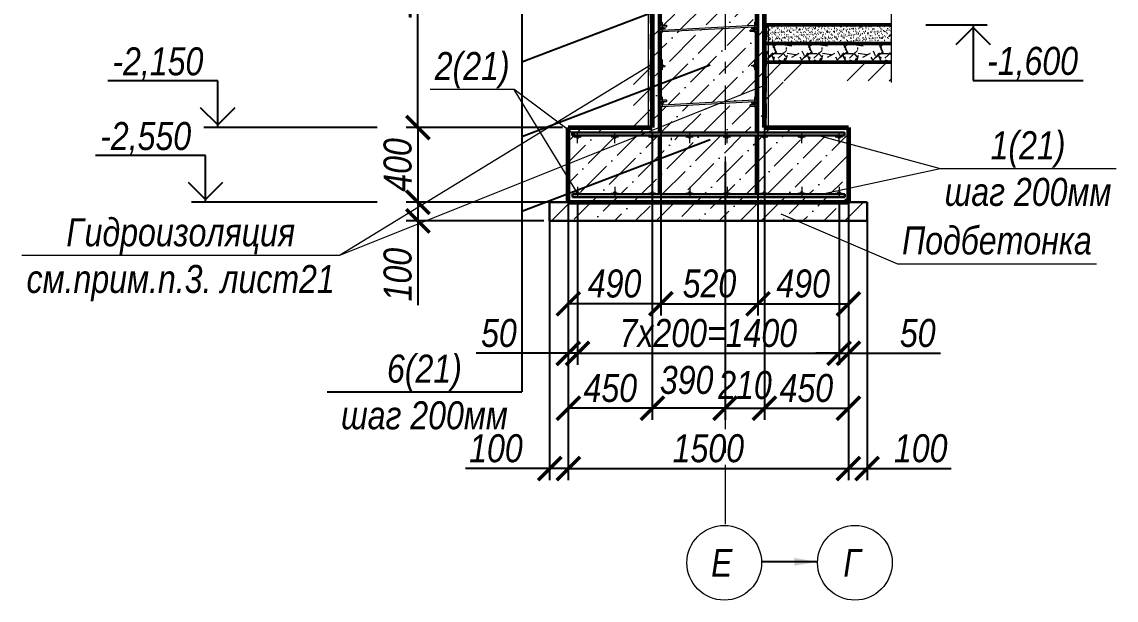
# Model space of a CAD drawing. Header units: millimetres. Extents: x 1582001 to 3303937, y 226471 to 491235.
# Drawn here: x 1849721 to 1861442, y 337008 to 343203 of the extents above; entities that cross this region are included whole.
import ezdxf
from ezdxf.enums import TextEntityAlignment as Align

# ---------------------------------------------------------------- set-up
doc = ezdxf.new("R2010")
doc.units = ezdxf.units.MM
for name, pattern in [('CENTER', [50.8, 31.75, -6.35, 6.35, -6.35]), ('DASHDOT', [25.4, 12.7, -6.35, 0, -6.35]), ('невидимая', [9.525, 6.35, -3.175])]:
    doc.linetypes.add(name, pattern=pattern)
doc.layers.get('Defpoints').update_dxf_attribs({"color": 255, "lineweight": 30})
for name, color, linetype, lineweight in [('A-Wall-G', 22, 'Continuous', 50), ('армирование', 20, 'Continuous', 30), ('Монолит', 234, 'Continuous', 60), ('Осевые', 214, 'DASHDOT', 13), ('Оси', 251, 'CENTER', 9), ('Размеры', 7, 'Continuous', 18), ('Штриховка', 252, 'Continuous', 15)]:
    doc.layers.add(name, color=color, linetype=linetype, lineweight=lineweight)
doc.styles.add('GOST 2.304', font='ARIALNI.TTF', dxfattribs={"width": 0.98, "height": 300})
doc.styles.get("Standard").update_dxf_attribs({"font": 'ARIALNI.TTF', "height": 300})
doc.styles.add('Текст', font='ARIALNI.TTF')
doc.dimstyles.new('х2', dxfattribs={"dimscale": 100, "dimtxt": 2.5, "dimasz": 2.5, "dimexe": 1.25, "dimexo": 0.625, "dimtad": 1, "dimdec": 0, "dimlfac": 0.5, "dimtxsty": 'Standard', "dimblk": 'ARCHTICK', "dimcen": 2.5, "dimadec": 0, "dimazin": 0, "dimtfac": 1, "dimtdec": 0, "dimtmove": 0, "dimatfit": 3, "dimfxl": 0, "dimarcsym": 0})

# ---------------------------------------------------------------- blocks, each defined once
blk = doc.blocks.new('_ArchTick')
at = {"color": 0, "linetype": 'ByBlock', "const_width": 0.15}
blk.add_lwpolyline([(-0.5, -0.5), (0.5, 0.5)], dxfattribs=at)
blk = doc.blocks.new('*D1327')
at = {"layer": 'Defpoints', "color": 0, "lineweight": -3, "ltscale": 100, "transparency": 16777216}
for p in [(1855574, 342070), (1853963, 341270), (1855574, 341270)]:
    blk.add_point(p, dxfattribs=at)
at = {"layer": 'Размеры', "color": 0, "lineweight": -2, "ltscale": 100, "transparency": 16777216}
for p, q in [((1855512, 342070), (1853838, 342070)), ((1853963, 342070), (1853963, 341270)), ((1855512, 341270), (1853838, 341270))]:
    blk.add_line(p, q, dxfattribs=at)
at = {"layer": 'Размеры', "color": 0, "lineweight": -2, "ltscale": 100, "transparency": 16777216, "xscale": 250, "yscale": 250, "zscale": 250}
for p, rotation in [((1853963, 342070), 90), ((1853963, 341270), 270)]:
    blk.add_blockref('_ArchTick', p, dxfattribs=dict(at, rotation=rotation))
at = {"layer": 'Размеры', "color": 0, "ltscale": 100, "transparency": 16777216, "insert": (1853747, 341670), "char_height": 300, "attachment_point": 5, "rotation": 90}
blk.add_mtext('400', dxfattribs=at)
blk = doc.blocks.new('*D1328')
at = {"layer": 'Defpoints', "color": 0, "lineweight": -3, "ltscale": 100, "transparency": 16777216}
for p in [(1855374, 341270), (1853963, 341070), (1855374, 341070)]:
    blk.add_point(p, dxfattribs=at)
at = {"layer": 'Размеры', "color": 0, "lineweight": -2, "ltscale": 100, "transparency": 16777216}
for p, q in [((1855312, 341270), (1853838, 341270)), ((1853963, 341270), (1853963, 341070)), ((1855312, 341070), (1853838, 341070)), ((1853963, 341070), (1853963, 340169))]:
    blk.add_line(p, q, dxfattribs=at)
at = {"layer": 'Размеры', "color": 0, "lineweight": -2, "ltscale": 100, "transparency": 16777216, "xscale": 250, "yscale": 250, "zscale": 250}
for p, rotation in [((1853963, 341270), 90), ((1853963, 341070), 270)]:
    blk.add_blockref('_ArchTick', p, dxfattribs=dict(at, rotation=rotation))
at = {"layer": 'Размеры', "color": 0, "ltscale": 100, "transparency": 16777216, "insert": (1853747, 340495), "char_height": 300, "attachment_point": 5, "rotation": 90}
blk.add_mtext('100', dxfattribs=at)
blk = doc.blocks.new('*D1329')
at = {"layer": 'Defpoints', "color": 0, "lineweight": -3, "ltscale": 100, "transparency": 16777216}
for p in [(1853963, 345170), (1856529, 345170), (1855574, 342070)]:
    blk.add_point(p, dxfattribs=at)
at = {"layer": 'Размеры', "color": 0, "lineweight": -2, "ltscale": 100, "transparency": 16777216}
for p, q in [((1856467, 345170), (1853838, 345170)), ((1853963, 342070), (1853963, 345170)), ((1855512, 342070), (1853838, 342070))]:
    blk.add_line(p, q, dxfattribs=at)
at = {"layer": 'Размеры', "color": 0, "lineweight": -2, "ltscale": 100, "transparency": 16777216, "xscale": 250, "yscale": 250, "zscale": 250}
for p, rotation in [((1853963, 345170), 90), ((1853963, 342070), 270)]:
    blk.add_blockref('_ArchTick', p, dxfattribs=dict(at, rotation=rotation))
at = {"layer": 'Размеры', "color": 0, "ltscale": 100, "transparency": 16777216, "insert": (1853747, 343620), "char_height": 300, "attachment_point": 5, "rotation": 90}
blk.add_mtext('1550', dxfattribs=at)
blk = doc.blocks.new('*D1330')
at = {"layer": 'Defpoints', "color": 0, "lineweight": -3, "ltscale": 100, "transparency": 16777216}
for p in [(1857674, 342401), (1857254, 341237), (1857674, 339063)]:
    blk.add_point(p, dxfattribs=at)
at = {"layer": 'Размеры', "color": 0, "lineweight": -2, "ltscale": 100, "transparency": 16777216}
for p, q in [((1857674, 342339), (1857674, 338938)), ((1857254, 341175), (1857254, 338938)), ((1857254, 339063), (1857674, 339063))]:
    blk.add_line(p, q, dxfattribs=at)
at = {"layer": 'Размеры', "color": 0, "lineweight": -2, "ltscale": 100, "transparency": 16777216, "xscale": 250, "yscale": 250, "zscale": 250, "rotation": 180}
blk.add_blockref('_ArchTick', (1857254, 339063), dxfattribs=at)
at = {"layer": 'Размеры', "color": 0, "lineweight": -2, "ltscale": 100, "transparency": 16777216, "xscale": 250, "yscale": 250, "zscale": 250}
blk.add_blockref('_ArchTick', (1857674, 339063), dxfattribs=at)
at = {"layer": 'Размеры', "color": 0, "ltscale": 100, "transparency": 16777216, "insert": (1857467, 339311), "char_height": 300, "attachment_point": 5}
blk.add_mtext('210', dxfattribs=at)
blk = doc.blocks.new('*D1331')
at = {"layer": 'Defpoints', "color": 0, "lineweight": -3, "ltscale": 100, "transparency": 16777216}
for p in [(1856474, 341767), (1857254, 341767), (1856474, 339063)]:
    blk.add_point(p, dxfattribs=at)
at = {"layer": 'Размеры', "color": 0, "lineweight": -2, "ltscale": 100, "transparency": 16777216}
for p, q in [((1856474, 341704), (1856474, 338938)), ((1857254, 341704), (1857254, 338938)), ((1857254, 339063), (1856474, 339063))]:
    blk.add_line(p, q, dxfattribs=at)
at = {"layer": 'Размеры', "color": 0, "lineweight": -2, "ltscale": 100, "transparency": 16777216, "xscale": 250, "yscale": 250, "zscale": 250, "rotation": 180}
blk.add_blockref('_ArchTick', (1856474, 339063), dxfattribs=at)
at = {"layer": 'Размеры', "color": 0, "lineweight": -2, "ltscale": 100, "transparency": 16777216, "xscale": 250, "yscale": 250, "zscale": 250}
blk.add_blockref('_ArchTick', (1857254, 339063), dxfattribs=at)
at = {"layer": 'Размеры', "color": 0, "ltscale": 100, "transparency": 16777216, "insert": (1856842, 339365), "char_height": 300, "attachment_point": 5}
blk.add_mtext('390', dxfattribs=at)
blk = doc.blocks.new('*D1332')
at = {"layer": 'Defpoints', "color": 0, "lineweight": -3, "ltscale": 100, "transparency": 16777216}
for p in [(1856566, 342088), (1857606, 342088), (1857606, 340182)]:
    blk.add_point(p, dxfattribs=at)
at = {"layer": 'Размеры', "color": 0, "lineweight": -2, "ltscale": 100, "transparency": 16777216}
for p, q in [((1856566, 342025), (1856566, 340057)), ((1857606, 342025), (1857606, 340057)), ((1856566, 340182), (1857606, 340182))]:
    blk.add_line(p, q, dxfattribs=at)
at = {"layer": 'Размеры', "color": 0, "lineweight": -2, "ltscale": 100, "transparency": 16777216, "xscale": 250, "yscale": 250, "zscale": 250, "rotation": 180}
blk.add_blockref('_ArchTick', (1856566, 340182), dxfattribs=at)
at = {"layer": 'Размеры', "color": 0, "lineweight": -2, "ltscale": 100, "transparency": 16777216, "xscale": 250, "yscale": 250, "zscale": 250}
blk.add_blockref('_ArchTick', (1857606, 340182), dxfattribs=at)
at = {"layer": 'Размеры', "color": 0, "ltscale": 100, "transparency": 16777216, "insert": (1857086, 340398), "char_height": 300, "attachment_point": 5}
blk.add_mtext('520', dxfattribs=at)
blk = doc.blocks.new('*D1333')
at = {"layer": 'Defpoints', "color": 0, "lineweight": -3, "ltscale": 100, "transparency": 16777216}
for p in [(1855574, 342070), (1856474, 342070), (1855574, 339063)]:
    blk.add_point(p, dxfattribs=at)
at = {"layer": 'Размеры', "color": 0, "lineweight": -2, "ltscale": 100, "transparency": 16777216}
for p, q in [((1855574, 342008), (1855574, 338938)), ((1856474, 342008), (1856474, 338938)), ((1856474, 339063), (1855574, 339063))]:
    blk.add_line(p, q, dxfattribs=at)
at = {"layer": 'Размеры', "color": 0, "lineweight": -2, "ltscale": 100, "transparency": 16777216, "xscale": 250, "yscale": 250, "zscale": 250, "rotation": 180}
blk.add_blockref('_ArchTick', (1855574, 339063), dxfattribs=at)
at = {"layer": 'Размеры', "color": 0, "lineweight": -2, "ltscale": 100, "transparency": 16777216, "xscale": 250, "yscale": 250, "zscale": 250}
blk.add_blockref('_ArchTick', (1856474, 339063), dxfattribs=at)
at = {"layer": 'Размеры', "color": 0, "ltscale": 100, "transparency": 16777216, "insert": (1856024, 339279), "char_height": 300, "attachment_point": 5}
blk.add_mtext('450', dxfattribs=at)
blk = doc.blocks.new('*D1334')
at = {"layer": 'Defpoints', "color": 0, "lineweight": -3, "ltscale": 100, "transparency": 16777216}
for p in [(1857674, 342070), (1858574, 342070), (1858574, 339063)]:
    blk.add_point(p, dxfattribs=at)
at = {"layer": 'Размеры', "color": 0, "lineweight": -2, "ltscale": 100, "transparency": 16777216}
for p, q in [((1857674, 342008), (1857674, 338938)), ((1858574, 342008), (1858574, 338938)), ((1857674, 339063), (1858574, 339063))]:
    blk.add_line(p, q, dxfattribs=at)
at = {"layer": 'Размеры', "color": 0, "lineweight": -2, "ltscale": 100, "transparency": 16777216, "xscale": 250, "yscale": 250, "zscale": 250, "rotation": 180}
blk.add_blockref('_ArchTick', (1857674, 339063), dxfattribs=at)
at = {"layer": 'Размеры', "color": 0, "lineweight": -2, "ltscale": 100, "transparency": 16777216, "xscale": 250, "yscale": 250, "zscale": 250}
blk.add_blockref('_ArchTick', (1858574, 339063), dxfattribs=at)
at = {"layer": 'Размеры', "color": 0, "ltscale": 100, "transparency": 16777216, "insert": (1858124, 339279), "char_height": 300, "attachment_point": 5}
blk.add_mtext('450', dxfattribs=at)
blk = doc.blocks.new('*D1576')
at = {"layer": 'Defpoints', "color": 0, "lineweight": -3, "ltscale": 100, "transparency": 16777216}
for p in [(1855574, 341270), (1858574, 341270), (1858574, 338417)]:
    blk.add_point(p, dxfattribs=at)
at = {"layer": 'Размеры', "color": 0, "lineweight": -2, "ltscale": 100, "transparency": 16777216}
for p, q in [((1855574, 341208), (1855574, 338292)), ((1858574, 341208), (1858574, 338292)), ((1855574, 338417), (1858574, 338417))]:
    blk.add_line(p, q, dxfattribs=at)
at = {"layer": 'Размеры', "color": 0, "lineweight": -2, "ltscale": 100, "transparency": 16777216, "xscale": 250, "yscale": 250, "zscale": 250, "rotation": 180}
blk.add_blockref('_ArchTick', (1855574, 338417), dxfattribs=at)
at = {"layer": 'Размеры', "color": 0, "lineweight": -2, "ltscale": 100, "transparency": 16777216, "xscale": 250, "yscale": 250, "zscale": 250}
blk.add_blockref('_ArchTick', (1858574, 338417), dxfattribs=at)
at = {"layer": 'Размеры', "color": 0, "ltscale": 100, "transparency": 16777216, "insert": (1857074, 338633), "char_height": 300, "attachment_point": 5}
blk.add_mtext('1500', dxfattribs=at)
blk = doc.blocks.new('*D1577')
at = {"layer": 'Defpoints', "color": 0, "lineweight": -3, "ltscale": 100, "transparency": 16777216}
for p in [(1855374, 341270), (1855574, 341270), (1855374, 338417)]:
    blk.add_point(p, dxfattribs=at)
at = {"layer": 'Размеры', "color": 0, "lineweight": -2, "ltscale": 100, "transparency": 16777216}
for p, q in [((1855374, 341208), (1855374, 338292)), ((1855574, 341208), (1855574, 338292)), ((1855374, 338417), (1854473, 338417)), ((1855574, 338417), (1855374, 338417))]:
    blk.add_line(p, q, dxfattribs=at)
at = {"layer": 'Размеры', "color": 0, "lineweight": -2, "ltscale": 100, "transparency": 16777216, "xscale": 250, "yscale": 250, "zscale": 250, "rotation": 180}
blk.add_blockref('_ArchTick', (1855374, 338417), dxfattribs=at)
at = {"layer": 'Размеры', "color": 0, "lineweight": -2, "ltscale": 100, "transparency": 16777216, "xscale": 250, "yscale": 250, "zscale": 250}
blk.add_blockref('_ArchTick', (1855574, 338417), dxfattribs=at)
at = {"layer": 'Размеры', "color": 0, "ltscale": 100, "transparency": 16777216, "insert": (1854799, 338633), "char_height": 300, "attachment_point": 5}
blk.add_mtext('100', dxfattribs=at)
blk = doc.blocks.new('*D1578')
at = {"layer": 'Defpoints', "color": 0, "lineweight": -3, "ltscale": 100, "transparency": 16777216}
for p in [(1858574, 341270), (1858774, 341270), (1858774, 338417)]:
    blk.add_point(p, dxfattribs=at)
at = {"layer": 'Размеры', "color": 0, "lineweight": -2, "ltscale": 100, "transparency": 16777216}
for p, q in [((1858574, 341208), (1858574, 338292)), ((1858774, 341208), (1858774, 338292)), ((1858574, 338417), (1858774, 338417)), ((1858774, 338417), (1859675, 338417))]:
    blk.add_line(p, q, dxfattribs=at)
at = {"layer": 'Размеры', "color": 0, "lineweight": -2, "ltscale": 100, "transparency": 16777216, "xscale": 250, "yscale": 250, "zscale": 250, "rotation": 180}
blk.add_blockref('_ArchTick', (1858574, 338417), dxfattribs=at)
at = {"layer": 'Размеры', "color": 0, "lineweight": -2, "ltscale": 100, "transparency": 16777216, "xscale": 250, "yscale": 250, "zscale": 250}
blk.add_blockref('_ArchTick', (1858774, 338417), dxfattribs=at)
at = {"layer": 'Размеры', "color": 0, "ltscale": 100, "transparency": 16777216, "insert": (1859349, 338633), "char_height": 300, "attachment_point": 5}
blk.add_mtext('100', dxfattribs=at)
blk = doc.blocks.new('*D1607')
at = {"layer": 'Defpoints', "color": 0, "lineweight": -3, "ltscale": 100, "transparency": 16777216}
for p in [(1855574, 341410), (1856566, 340975), (1855574, 340182)]:
    blk.add_point(p, dxfattribs=at)
at = {"layer": 'Размеры', "color": 0, "lineweight": -2, "ltscale": 100, "transparency": 16777216}
for p, q in [((1855574, 341348), (1855574, 340057)), ((1856566, 340912), (1856566, 340057)), ((1856566, 340182), (1855574, 340182))]:
    blk.add_line(p, q, dxfattribs=at)
at = {"layer": 'Размеры', "color": 0, "lineweight": -2, "ltscale": 100, "transparency": 16777216, "xscale": 250, "yscale": 250, "zscale": 250, "rotation": 180}
blk.add_blockref('_ArchTick', (1855574, 340182), dxfattribs=at)
at = {"layer": 'Размеры', "color": 0, "lineweight": -2, "ltscale": 100, "transparency": 16777216, "xscale": 250, "yscale": 250, "zscale": 250}
blk.add_blockref('_ArchTick', (1856566, 340182), dxfattribs=at)
at = {"layer": 'Размеры', "color": 0, "ltscale": 100, "transparency": 16777216, "insert": (1856070, 340398), "char_height": 300, "attachment_point": 5}
blk.add_mtext('490', dxfattribs=at)
blk = doc.blocks.new('*D1608')
at = {"layer": 'Defpoints', "color": 0, "lineweight": -3, "ltscale": 100, "transparency": 16777216}
for p in [(1858574, 341498), (1857606, 341356), (1858574, 340182)]:
    blk.add_point(p, dxfattribs=at)
at = {"layer": 'Размеры', "color": 0, "lineweight": -2, "ltscale": 100, "transparency": 16777216}
for p, q in [((1858574, 341435), (1858574, 340057)), ((1857606, 341294), (1857606, 340057)), ((1857606, 340182), (1858574, 340182))]:
    blk.add_line(p, q, dxfattribs=at)
at = {"layer": 'Размеры', "color": 0, "lineweight": -2, "ltscale": 100, "transparency": 16777216, "xscale": 250, "yscale": 250, "zscale": 250, "rotation": 180}
blk.add_blockref('_ArchTick', (1857606, 340182), dxfattribs=at)
at = {"layer": 'Размеры', "color": 0, "lineweight": -2, "ltscale": 100, "transparency": 16777216, "xscale": 250, "yscale": 250, "zscale": 250}
blk.add_blockref('_ArchTick', (1858574, 340182), dxfattribs=at)
at = {"layer": 'Размеры', "color": 0, "ltscale": 100, "transparency": 16777216, "insert": (1858090, 340398), "char_height": 300, "attachment_point": 5}
blk.add_mtext('490', dxfattribs=at)
blk = doc.blocks.new('*D1611')
at = {"layer": 'Defpoints', "color": 0, "lineweight": -3, "ltscale": 100, "transparency": 16777216}
for p in [(1855674, 341325), (1858474, 341325), (1858474, 339652)]:
    blk.add_point(p, dxfattribs=at)
at = {"layer": 'Размеры', "color": 0, "lineweight": -2, "ltscale": 100, "transparency": 16777216}
for p, q in [((1855674, 341263), (1855674, 339527)), ((1858474, 341263), (1858474, 339527)), ((1855674, 339652), (1858474, 339652))]:
    blk.add_line(p, q, dxfattribs=at)
at = {"layer": 'Размеры', "color": 0, "lineweight": -2, "ltscale": 100, "transparency": 16777216, "xscale": 250, "yscale": 250, "zscale": 250, "rotation": 180}
blk.add_blockref('_ArchTick', (1855674, 339652), dxfattribs=at)
at = {"layer": 'Размеры', "color": 0, "lineweight": -2, "ltscale": 100, "transparency": 16777216, "xscale": 250, "yscale": 250, "zscale": 250}
blk.add_blockref('_ArchTick', (1858474, 339652), dxfattribs=at)
at = {"layer": 'Размеры', "color": 0, "ltscale": 100, "transparency": 16777216, "insert": (1857074, 339868), "char_height": 300, "attachment_point": 5}
blk.add_mtext('7х200=1400', dxfattribs=at)
blk = doc.blocks.new('*D1612')
at = {"layer": 'Defpoints', "color": 0, "lineweight": -3, "ltscale": 100, "transparency": 16777216}
for p in [(1855574, 341303), (1855674, 341263), (1855574, 339652)]:
    blk.add_point(p, dxfattribs=at)
at = {"layer": 'Размеры', "color": 0, "lineweight": -2, "ltscale": 100, "transparency": 16777216}
for p, q in [((1855574, 341240), (1855574, 339527)), ((1855674, 341200), (1855674, 339527)), ((1855574, 339652), (1854588, 339652)), ((1855674, 339652), (1855574, 339652)), ((1855674, 339652), (1855924, 339652))]:
    blk.add_line(p, q, dxfattribs=at)
at = {"layer": 'Размеры', "color": 0, "lineweight": -2, "ltscale": 100, "transparency": 16777216, "xscale": 250, "yscale": 250, "zscale": 250}
blk.add_blockref('_ArchTick', (1855574, 339652), dxfattribs=at)
at = {"layer": 'Размеры', "color": 0, "lineweight": -2, "ltscale": 100, "transparency": 16777216, "xscale": 250, "yscale": 250, "zscale": 250, "rotation": 180}
blk.add_blockref('_ArchTick', (1855674, 339652), dxfattribs=at)
at = {"layer": 'Размеры', "color": 0, "ltscale": 100, "transparency": 16777216, "insert": (1854831, 339868), "char_height": 300, "attachment_point": 5}
blk.add_mtext('50', dxfattribs=at)
blk = doc.blocks.new('*D1613')
at = {"layer": 'Defpoints', "color": 0, "lineweight": -3, "ltscale": 100, "transparency": 16777216}
for p in [(1858474, 341325), (1858574, 341325), (1858574, 339652)]:
    blk.add_point(p, dxfattribs=at)
at = {"layer": 'Размеры', "color": 0, "lineweight": -2, "ltscale": 100, "transparency": 16777216}
for p, q in [((1858474, 341263), (1858474, 339527)), ((1858574, 341263), (1858574, 339527)), ((1858474, 339652), (1858224, 339652)), ((1858474, 339652), (1858574, 339652)), ((1858574, 339652), (1859561, 339652))]:
    blk.add_line(p, q, dxfattribs=at)
at = {"layer": 'Размеры', "color": 0, "lineweight": -2, "ltscale": 100, "transparency": 16777216, "xscale": 250, "yscale": 250, "zscale": 250}
blk.add_blockref('_ArchTick', (1858474, 339652), dxfattribs=at)
at = {"layer": 'Размеры', "color": 0, "lineweight": -2, "ltscale": 100, "transparency": 16777216, "xscale": 250, "yscale": 250, "zscale": 250, "rotation": 180}
blk.add_blockref('_ArchTick', (1858574, 339652), dxfattribs=at)
at = {"layer": 'Размеры', "color": 0, "ltscale": 100, "transparency": 16777216, "insert": (1859317, 339868), "char_height": 300, "attachment_point": 5}
blk.add_mtext('50', dxfattribs=at)

msp = doc.modelspace()

# ---------------------------------------------------------------- hatches: boundary and pattern name
at = {"layer": 'Размеры', "ltscale": 100}
h = msp.add_hatch(dxfattribs=at)
h.set_pattern_fill('AR-SAND', color=256, style=0)
h.set_pattern_definition([(37.5, (324385.33, 67226.4), (-1.6000313, 48.9413237), [0, -38.608, 0, -43.18, 0, -41.275]), (7.5, (324385.33, 67226.4), (44.9523283, 71.68251), [0, -20.828, 0, -34.798, 0, -13.335]), (327.5, (324354.09, 67226.4), (79.099237, 0.1437185), [0, -12.7, 0, -45.72, 0, -59.69]), (317.5, (324354.09, 67226.4), (76.3556452, 22.2929323), [0, -6.35, 0, -29.972, 0, -34.29])])
h.paths.add_polyline_path([(1857674.1, 343170.1), (1857674.1, 342970.1), (1859031.8, 342970.1), (1859031.8, 343170.1)])
h = msp.add_hatch(dxfattribs=at)
h.set_pattern_fill('GRAVEL', color=256, scale=15, style=0)
h.set_pattern_definition([(228.0128, (324659.65, 67607.4), (-3048.0025899, -3429.00421343), [51.25815, -5074.575]), (184.9697, (324625.36, 67569.301), (4572.00739593, 380.9973113), [87.96075, -8708.1]), (132.5104, (324537.73, 67561.681), (3809.99722775, -4191.00409387), [62.0223, -6140.205]), (267.2737, (324389.14, 67466.431), (380.99834562, 7619.997548), [80.10075, -7929.96]), (292.8337, (324385.33, 67386.421), (-1905.00540833, 4572.0025995), [78.5451, -7775.97]), (357.2737, (324415.81, 67314.031), (-7619.997548, 380.99834562), [80.10075, -7929.96]), (37.6942, (324495.82, 67310.221), (-4953.00312919, -3809.99660355), [105.9291, -10486.965]), (72.2553, (324579.64, 67374.991), (2667.00533482, 8382.0024309), [100.008, -9900.795]), (121.4296, (324610.12, 67470.241), (-3048.0007853, 4952.994174), [80.37195, -7956.825]), (175.2364, (324568.21, 67538.82), (4190.99670796, -380.9964244), [91.75695, -4496.085]), (222.3974, (324476.77, 67546.441), (-4572.00013759, -4190.9945476), [118.6617, -11747.52]), (138.8141, (324766.33, 67462.62), (-2666.9983011, 2285.9964836), [40.50075, -4009.59]), (171.4692, (324735.85, 67489.291), (4952.99243934, -762.00192), [77.0523, -7628.19]), (225, (324659.65, 67500.72), (-8e-14, -380.99974), [53.88135, -484.9335]), (203.1986, (324632.98, 67546.44), (1905.0064238, 762.0033411), [29.01615, -2872.59]), (291.8014, (324606.31, 67535.01), (-381.0002673, 1143.0007363), [41.0349, -2010.72]), (30.9638, (324621.55, 67496.91), (1142.9987932, 762.0005938), [66.648, -2154.945]), (161.5651, (324678.7, 67531.2), (762.000348, -380.999433), [48.19305, -1156.635]), (16.3895, (324385.33, 67535.011), (3810.0021021, 1142.9976225), [67.5132, -6683.82]), (70.3462, (324450.1, 67554.061), (-1523.9957533, -4190.9940733), [56.63985, -5607.33]), (293.1986, (324678.7, 67607.4), (-762.0033411, 1905.0064238), [58.032, -2843.58]), (343.6105, (324701.56, 67554.061), (-3810.0021021, 1142.9976225), [67.5132, -6683.82]), (339.444, (324385.33, 67298.79), (-1905.0023646, 761.9990754), [65.10525, -3190.155]), (294.7751, (324446.29, 67275.93), (-1904.99556054, 4190.99805392), [54.5508, -5400.54]), (66.8014, (324682.51, 67226.4), (762.0033411, 1905.0064238), [58.032, -2843.58]), (17.354, (324705.37, 67279.741), (-4953.00026728, -1523.99770134), [63.86745, -6322.86]), (69.444, (324495.82, 67226.4), (-761.9990754, -1905.0023646), [32.5527, -3222.72]), (101.3099, (324659.65, 67226.4), (-380.9981194, 1523.995119), [19.42725, -1923.3]), (165.9638, (324655.84, 67245.45), (1143.000803, -380.9993406), [78.5451, -1492.3575]), (186.009, (324579.64, 67264.501), (3809.99438166, 380.99911028), [72.79005, -7206.21]), (303.6901, (324621.55, 67462.62), (-381.000131, 761.999265), [54.9486, -1318.767]), (353.1572, (324652.03, 67416.901), (6477.0026785, -762.00341275), [95.93355, -9497.4]), (60.9454, (324747.28, 67405.47), (-1523.9964549, -2666.9936416), [39.2262, -3883.41]), (90, (324766.33, 67439.76), (-381, 381), [22.86, -358.14]), (120.2564, (324572.02, 67275.93), (1523.99677003, -2666.99865487), [52.93005, -5240.085]), (48.0128, (324545.35, 67321.65), (3048.0025899, 3429.00421343), [102.51645, -5023.32]), (0, (324613.93, 67397.85), (381, 381), [99.06, -281.94]), (325.3048, (324712.99, 67397.851), (-3809.99339864, 2667.00025357), [60.2415, -5963.895]), (254.0546, (324762.52, 67363.56), (-381.000972, -1524.0036305), [55.47435, -2718.255]), (207.646, (324747.28, 67310.221), (-7238.99745735, -3810.00239621), [90.32175, -8941.875]), (175.4261, (324667.27, 67268.311), (-4953.00114071, 380.99815668), [95.55435, -9459.87]), (175.4261, (324667.27, 67268.311), (-4953.00114071, 380.99815668), [95.55435, -9459.87])])
h.paths.add_polyline_path([(1859031.8, 342770.1), (1859031.8, 342970.1), (1857674.1, 342970.1), (1857674.1, 342770.1)])
at = {"layer": 'Штриховка'}
h = msp.add_hatch(dxfattribs=at)
h.set_pattern_fill('ANSI36', color=256, scale=50, style=0)
h.set_pattern_definition([(45, (311969.05, 67226.4), (84.189901, 308.696304), [396.875, -79.375, 0, -79.375])])
h.paths.add_polyline_path([(1857254.1, 344749.5), (1857566.6, 344765.9, -0.116892), (1857582.1, 344763.9), (1857582.1, 345143.3), (1857606.1, 345143.3), (1857606.1, 342016.1), (1858534.1, 342016.1), (1858534.1, 341984.1), (1858474.1, 341984.1, -0.4142136), (1858486.1, 341972.1, -1), (1858462.1, 341972.1, -0.4142136), (1858474.1, 341984.1), (1858074.1, 341984.1, -0.4142136), (1858086.1, 341972.1, -1), (1858062.1, 341972.1, -0.4142136), (1858074.1, 341984.1), (1857674.1, 341984.1, -0.4142136), (1857686.1, 341972.1, -1), (1857662.1, 341972.1, -0.4142136), (1857674.1, 341984.1), (1857606.1, 341984.1), (1857606.1, 341370.1), (1857582.1, 341370.1), (1857582.1, 341984.1), (1857274.1, 341984.1, -0.4142136), (1857286.1, 341972.1, -1), (1857262.1, 341972.1, -0.4142136), (1857274.1, 341984.1), (1857254.1, 341984.1), (1857254.1, 341356.1), (1857274.1, 341356.1, -0.4142136), (1857262.1, 341368.1, -1), (1857286.1, 341368.1, -0.4142136), (1857274.1, 341356.1), (1857674.1, 341356.1, -0.4142136), (1857662.1, 341368.1, -1), (1857686.1, 341368.1, -0.4142136), (1857674.1, 341356.1), (1858074.1, 341356.1, -0.4142136), (1858062.1, 341368.1, -1), (1858086.1, 341368.1, -0.4142136), (1858074.1, 341356.1), (1858474.1, 341356.1, -0.4142136), (1858462.1, 341368.1, -1), (1858486.1, 341368.1, -0.4142136), (1858474.1, 341356.1), (1858537.9, 341356.1), (1858537.9, 341324.1), (1857254.1, 341324.1), (1857254.1, 341270.1), (1858574.1, 341270.1), (1858574.1, 342070.1), (1857674.1, 342070.1), (1857674.1, 345170.1), (1857673.8, 345170.1), (1857254.1, 345170.1)])
h.paths.add_polyline_path([(1857254.1, 344749.5), (1857254.1, 345170.1), (1856474.1, 345170.1), (1856474.1, 342070.1), (1855574.1, 342070.1), (1855574.1, 341270.1), (1857254.1, 341270.1), (1857254.1, 341324.1), (1855617.9, 341324.1), (1855617.9, 341356.1), (1855674.1, 341356.1, -0.4142136), (1855662.1, 341368.1, -1), (1855686.1, 341368.1, -0.4142136), (1855674.1, 341356.1), (1856074.1, 341356.1, -0.4142136), (1856062.1, 341368.1, -1), (1856086.1, 341368.1, -0.4142136), (1856074.1, 341356.1), (1856474.1, 341356.1, -0.4142136), (1856462.1, 341368.1, -1), (1856486.1, 341368.1, -0.4142136), (1856474.1, 341356.1), (1856874.1, 341356.1, -0.4142136), (1856862.1, 341368.1, -1), (1856886.1, 341368.1, -0.4142136), (1856874.1, 341356.1), (1857254.1, 341356.1), (1857254.1, 341984.1), (1856874.1, 341984.1, -0.4142136), (1856886.1, 341972.1, -1), (1856862.1, 341972.1, -0.4142136), (1856874.1, 341984.1), (1856566.1, 341984.1), (1856566.1, 341370.1), (1856542.1, 341370.1), (1856542.1, 341984.1), (1856474.1, 341984.1, -0.4142136), (1856486.1, 341972.1, -1), (1856462.1, 341972.1, -0.4142136), (1856474.1, 341984.1), (1856074.1, 341984.1, -0.4142136), (1856086.1, 341972.1, -1), (1856062.1, 341972.1, -0.4142136), (1856074.1, 341984.1), (1855674.1, 341984.1, -0.4142136), (1855686.1, 341972.1, -1), (1855662.1, 341972.1, -0.4142136), (1855674.1, 341984.1), (1855614.1, 341984.1), (1855614.1, 342016.1), (1856542.1, 342016.1), (1856542.1, 345143.3), (1856566.1, 345143.3), (1856566.1, 344763.9, -0.0904234), (1856578.1, 344766.1), (1856626.1, 344766.1), (1856626.1, 344750.1), (1856578.1, 344750.1), (1856578.1, 344744.1, -0.4142136), (1856590.1, 344732.1, -0.4142136), (1856578.1, 344720.1), (1856578.1, 344714.1)])
h.paths.add_polyline_path([(1856581.7, 344698.3, -0.116892), (1856566.1, 344700.3), (1856566.1, 344332.1, -1), (1856590.1, 344332.1, -1), (1856566.1, 344332.1), (1856566.1, 343963.9, -0.0904234), (1856578.1, 343966.1), (1856626.1, 343966.1), (1856626.1, 343950.1), (1856578.1, 343950.1), (1856578.1, 343944.1, -0.4142136), (1856590.1, 343932.1, -0.4142136), (1856578.1, 343920.1), (1856578.1, 343914.1), (1857254.1, 343949.5), (1857254.1, 344733.5)])
h.paths.add_polyline_path([(1857254.1, 343949.5), (1857566.6, 343965.9, -0.116892), (1857582.1, 343963.9), (1857582.1, 344332.1, -1), (1857558.1, 344332.1, -1), (1857582.1, 344332.1), (1857582.1, 344700.3, -0.0904234), (1857570.1, 344698.1), (1857522.1, 344698.1), (1857522.1, 344714.1), (1857570.1, 344714.1), (1857570.1, 344720.1, -0.4142136), (1857558.1, 344732.1, -0.4142136), (1857570.1, 344744.1), (1857570.1, 344750.1), (1857254.1, 344733.5)], flags=17)
h.paths.add_polyline_path([(1857582.1, 343900.3, -0.0904234), (1857570.1, 343898.1), (1857522.1, 343898.1), (1857522.1, 343914.1), (1857570.1, 343914.1), (1857570.1, 343920.1, -0.4142136), (1857558.1, 343932.1, -0.4142136), (1857570.1, 343944.1), (1857570.1, 343950.1), (1857254.1, 343933.5), (1857254.1, 343149.5), (1857566.6, 343165.9, -0.116892), (1857582.1, 343163.9), (1857582.1, 343532.1, -1), (1857558.1, 343532.1, -1), (1857582.1, 343532.1)], flags=17)
h.paths.add_polyline_path([(1857254.1, 343149.5), (1857254.1, 343933.5), (1856581.7, 343898.3, -0.116892), (1856566.1, 343900.3), (1856566.1, 343532.1, -1), (1856590.1, 343532.1, -1), (1856566.1, 343532.1), (1856566.1, 343163.9, -0.0904234), (1856578.1, 343166.1), (1856626.1, 343166.1), (1856626.1, 343150.1), (1856578.1, 343150.1), (1856578.1, 343144.1, -0.4142136), (1856590.1, 343132.1, -0.4142136), (1856578.1, 343120.1), (1856578.1, 343114.1)], flags=17)
h.paths.add_polyline_path([(1856581.7, 343098.3, -0.116892), (1856566.1, 343100.3), (1856566.1, 342732.1, -1), (1856590.1, 342732.1, -1), (1856566.1, 342732.1), (1856566.1, 342363.9, -0.0904234), (1856578.1, 342366.1), (1856626.1, 342366.1), (1856626.1, 342350.1), (1856578.1, 342350.1), (1856578.1, 342344.1, -0.4142136), (1856590.1, 342332.1, -0.4142136), (1856578.1, 342320.1), (1856578.1, 342314.1), (1857254.1, 342349.5), (1857254.1, 343133.5)])
h.paths.add_polyline_path([(1857254.1, 342349.5), (1857566.6, 342365.9, -0.116892), (1857582.1, 342363.9), (1857582.1, 342732.1, -1), (1857558.1, 342732.1, -1), (1857582.1, 342732.1), (1857582.1, 343100.3, -0.0904234), (1857570.1, 343098.1), (1857522.1, 343098.1), (1857522.1, 343114.1), (1857570.1, 343114.1), (1857570.1, 343120.1, -0.4142136), (1857558.1, 343132.1, -0.4142136), (1857570.1, 343144.1), (1857570.1, 343150.1), (1857254.1, 343133.5)], flags=17)
h.paths.add_polyline_path([(1857254.1, 342016.1), (1857582.1, 342016.1), (1857582.1, 342300.3, -0.0904234), (1857570.1, 342298.1), (1857522.1, 342298.1), (1857522.1, 342314.1), (1857570.1, 342314.1), (1857570.1, 342320.1, -0.4142136), (1857558.1, 342332.1, -0.4142136), (1857570.1, 342344.1), (1857570.1, 342350.1), (1857254.1, 342333.5)])
h.paths.add_polyline_path([(1857254.1, 342016.1), (1857254.1, 342333.5), (1856581.7, 342298.3, -0.116892), (1856566.1, 342300.3), (1856566.1, 342016.1)], flags=16)
h.paths.add_polyline_path([(1856734.8, 343884.1), (1857437.5, 343884.1), (1857437.5, 343427.7), (1856734.8, 343427.7)], flags=9)
h = msp.add_hatch(dxfattribs=at)
h.set_pattern_fill('ANSI36', color=256, scale=50, style=0)
h.set_pattern_definition([(45, (325795, 48726.22), (84.189901, 308.696304), [396.875, -79.375, 0, -79.375])])
h.paths.add_polyline_path([(1855374.1, 341270.1), (1855374.1, 341070.1), (1857374.1, 341070.1), (1857374.1, 341270.1)])
h.paths.add_polyline_path([(1858774.1, 341070.1), (1858774.1, 341270.1), (1857374.1, 341270.1), (1857374.1, 341070.1)])

# ---------------------------------------------------------------- linework, layer by layer
at = {"layer": 'A-Wall-G', "color": 0, "ltscale": 100}
for p, q in [((1857674.1, 343170.1), (1859031.8, 343170.1)), ((1857674.1, 342970.1), (1859031.8, 342970.1)), ((1857674.1, 342770.1), (1859031.8, 342770.1))]:
    msp.add_line(p, q, dxfattribs=at)
at = {"layer": 'армирование'}
for p, q in [((1856542.1, 342016.1), (1856542.1, 345143.3)), ((1857606.1, 342016.1), (1857606.1, 345143.3)), ((1856566.1, 343163.9), (1856566.1, 344700.3)), ((1857582.1, 343163.9), (1857582.1, 344700.3)), ((1856566.1, 343118.7), (1856566.1, 343145.5)), ((1856566.1, 342363.9), (1856566.1, 343100.3)), ((1857582.1, 343118.7), (1857582.1, 343145.5)), ((1857582.1, 342363.9), (1857582.1, 343100.3)), ((1856566.1, 342318.7), (1856566.1, 342345.5)), ((1856566.1, 342016.1), (1856566.1, 342300.3)), ((1857582.1, 342318.7), (1857582.1, 342345.5)), ((1857582.1, 342016.1), (1857582.1, 342300.3)), ((1855614.1, 341984.1), (1855614.1, 342016.1)), ((1855614.1, 342016.1), (1858534.1, 342016.1)), ((1855614.1, 341984.1), (1858534.1, 341984.1)), ((1856542.1, 341370.1), (1856542.1, 341984.1)), ((1856566.1, 341370.1), (1856566.1, 341984.1)), ((1857582.1, 341370.1), (1857582.1, 341984.1)), ((1857606.1, 341370.1), (1857606.1, 341984.1)), ((1858534.1, 342016.1), (1858534.1, 341984.1)), ((1855617.9, 341356.1), (1855617.9, 341324.1)), ((1855617.9, 341356.1), (1858537.9, 341356.1)), ((1855617.9, 341324.1), (1858537.9, 341324.1)), ((1856542.1, 341370.1), (1856566.1, 341370.1)), ((1857582.1, 341370.1), (1857606.1, 341370.1)), ((1858537.9, 341324.1), (1858537.9, 341356.1))]:
    msp.add_line(p, q, dxfattribs=at)
at = {"layer": 'армирование', "lineweight": 20}
for p, q in [((1856578.1, 343166.1), (1856626.1, 343166.1)), ((1856578.1, 343114.1), (1857570.1, 343166.1)), ((1856578.1, 343150.1), (1856626.1, 343150.1)), ((1856578.1, 343098.1), (1857570.1, 343150.1)), ((1856626.1, 343166.1), (1856626.1, 343150.1)), ((1857570.1, 343114.1), (1857522.1, 343114.1)), ((1857522.1, 343098.1), (1857522.1, 343114.1)), ((1857570.1, 343098.1), (1857522.1, 343098.1)), ((1856578.1, 342366.1), (1856626.1, 342366.1)), ((1856578.1, 342314.1), (1857570.1, 342366.1)), ((1856578.1, 342350.1), (1856626.1, 342350.1)), ((1856578.1, 342298.1), (1857570.1, 342350.1)), ((1856626.1, 342366.1), (1856626.1, 342350.1)), ((1857570.1, 342314.1), (1857522.1, 342314.1)), ((1857522.1, 342298.1), (1857522.1, 342314.1)), ((1857570.1, 342298.1), (1857522.1, 342298.1))]:
    msp.add_line(p, q, dxfattribs=at)
at = {"layer": 'армирование', "linetype": 'невидимая', "lineweight": 20, "ltscale": 50}
msp.add_line((1856674.1, 341960), (1856674.1, 341936), dxfattribs=at)
at = {"layer": 'армирование'}
for centre in [(1856578.1, 343132.1), (1857570.1, 343132.1), (1856578.1, 342732.1), (1857570.1, 342732.1), (1856578.1, 342332.1), (1857570.1, 342332.1), (1855674.1, 341972.1), (1856074.1, 341972.1), (1856474.1, 341972.1), (1856874.1, 341972.1), (1857274.1, 341972.1), (1857674.1, 341972.1), (1858074.1, 341972.1), (1858474.1, 341972.1), (1855674.1, 341368.1), (1856074.1, 341368.1), (1856474.1, 341368.1), (1856874.1, 341368.1), (1857274.1, 341368.1), (1857674.1, 341368.1), (1858074.1, 341368.1), (1858474.1, 341368.1)]:
    msp.add_circle(centre, 12, dxfattribs=at)
at = {"layer": 'армирование', "lineweight": 20}
for centre, radius, start, end in [((1856578.1, 343132.1), 34, 90, 270), ((1856578.1, 343132.1), 18, 90, 270), ((1857570.1, 343132.1), 34, 270, 90), ((1857570.1, 343132.1), 18, 270, 90), ((1856578.1, 342332.1), 34, 90, 270), ((1856578.1, 342332.1), 18, 90, 270), ((1857570.1, 342332.1), 34, 270, 90), ((1857570.1, 342332.1), 18, 270, 90)]:
    msp.add_arc(centre, radius, start, end, dxfattribs=at)
at = {"layer": 'Монолит'}
for p, q in [((1856474.1, 345170.1), (1856474.1, 342070.1)), ((1857674.1, 342070.1), (1857674.1, 345170.1)), ((1855574.1, 341270.1), (1855574.1, 342070.1)), ((1855574.1, 342070.1), (1856474.1, 342070.1)), ((1857674.1, 342070.1), (1858574.1, 342070.1)), ((1858574.1, 342070.1), (1858574.1, 341270.1)), ((1855574.1, 341270.1), (1858574.1, 341270.1))]:
    msp.add_line(p, q, dxfattribs=at)
at = {"layer": 'Монолит', "lineweight": 30}
for p, q in [((1855374.1, 341270.1), (1855574.1, 341270.1)), ((1855374.1, 341070.1), (1855374.1, 341270.1)), ((1858574.1, 341270.1), (1858774.1, 341270.1)), ((1858774.1, 341270.1), (1858774.1, 341070.1)), ((1858774.1, 341070.1), (1855374.1, 341070.1))]:
    msp.add_line(p, q, dxfattribs=at)
at = {"layer": 'Осевые', "ltscale": 50}
for p, q in [((1856578.1, 343199.2), (1856578.1, 343089.2)), ((1857570.1, 343199.2), (1857570.1, 343089.2)), ((1856538.3, 343132.1), (1856616.3, 343132.1)), ((1857610, 343132.1), (1857531.9, 343132.1)), ((1856538.3, 342732.1), (1856616.3, 342732.1)), ((1856578.1, 342799.2), (1856578.1, 342689.2)), ((1857610, 342732.1), (1857531.9, 342732.1)), ((1857570.1, 342799.2), (1857570.1, 342689.2)), ((1856578.1, 342399.2), (1856578.1, 342289.2)), ((1857570.1, 342399.2), (1857570.1, 342289.2)), ((1857610, 342332.1), (1857531.9, 342332.1)), ((1855634.3, 341972.1), (1855712.3, 341972.1)), ((1855674.1, 341904.9), (1855674.1, 342015)), ((1856034.3, 341972.1), (1856112.3, 341972.1)), ((1856074.1, 341904.9), (1856074.1, 342015)), ((1856434.3, 341972.1), (1856512.3, 341972.1)), ((1856474.1, 341904.9), (1856474.1, 342015)), ((1856834.3, 341972.1), (1856912.3, 341972.1)), ((1856874.1, 341904.9), (1856874.1, 342015)), ((1857234.3, 341972.1), (1857312.3, 341972.1)), ((1857274.1, 341904.9), (1857274.1, 342015)), ((1857634.3, 341972.1), (1857712.3, 341972.1)), ((1857674.1, 341904.9), (1857674.1, 342015)), ((1858034.3, 341972.1), (1858112.3, 341972.1)), ((1858074.1, 341904.9), (1858074.1, 342015)), ((1858434.3, 341972.1), (1858512.3, 341972.1)), ((1858474.1, 341904.9), (1858474.1, 342015)), ((1855674.1, 341435.2), (1855674.1, 341325.2)), ((1856074.1, 341435.2), (1856074.1, 341325.2)), ((1856474.1, 341435.2), (1856474.1, 341325.2)), ((1856874.1, 341435.2), (1856874.1, 341325.2)), ((1857274.1, 341435.2), (1857274.1, 341325.2)), ((1857674.1, 341435.2), (1857674.1, 341325.2)), ((1858074.1, 341435.2), (1858074.1, 341325.2)), ((1858474.1, 341435.2), (1858474.1, 341325.2)), ((1855634.3, 341368.1), (1855712.3, 341368.1)), ((1856034.3, 341368.1), (1856112.3, 341368.1)), ((1856434.3, 341368.1), (1856512.3, 341368.1)), ((1856834.3, 341368.1), (1856912.3, 341368.1)), ((1857234.3, 341368.1), (1857312.3, 341368.1)), ((1857634.3, 341368.1), (1857712.3, 341368.1)), ((1858034.3, 341368.1), (1858112.3, 341368.1)), ((1858434.3, 341368.1), (1858512.3, 341368.1))]:
    msp.add_line(p, q, dxfattribs=at)
at = {"layer": 'Оси', "ltscale": 20}
msp.add_line((1857254.1, 345570.1), (1857254.1, 337807.7), dxfattribs=at)
at = {"layer": 'Оси', "linetype": 'Continuous', "ltscale": 100}
for centre in [(1857244.1, 337407.8), (1857244.1, 337407.8), (1858644.1, 337407.8), (1858644.1, 337407.8)]:
    msp.add_circle(centre, 400, dxfattribs=at)
at = {"layer": 'Размеры', "linetype": 'Continuous', "ltscale": 20}
for p, q in [((1856434.1, 342070.1), (1856434.1, 345170.1)), ((1856474.1, 342070.1), (1856474.1, 345170.1)), ((1856454.1, 343190.1), (1856454.1, 343350.1)), ((1857674.1, 343170.1), (1857674.1, 342070.1)), ((1857694.1, 343170.1), (1857694.1, 343010.1)), ((1857714.1, 343170.1), (1857714.1, 342070.1)), ((1856454.1, 342910.1), (1856454.1, 343070.1)), ((1857694.1, 342890.1), (1857694.1, 342730.1)), ((1856454.1, 342630.1), (1856454.1, 342790.1)), ((1857694.1, 342610.1), (1857694.1, 342450.1)), ((1856454.1, 342350.1), (1856454.1, 342510.1)), ((1857694.1, 342330.1), (1857694.1, 342170.1)), ((1856454.1, 342070.1), (1856454.1, 342230.1))]:
    msp.add_line(p, q, dxfattribs=at)
at = {"layer": 'Размеры', "linetype": 'Continuous', "ltscale": 50}
for p, q in [((1856474.1, 344770.1), (1856474.1, 342070.1)), ((1856274.1, 342531.7), (1856474.1, 342731.7)), ((1857674.1, 342070.2), (1857674.1, 342770.1)), ((1857674.1, 342770.1), (1859031.8, 342770.1)), ((1857674.1, 342581.7), (1857862.5, 342770.1)), ((1857887.5, 342570.1), (1858087.5, 342770.1)), ((1858562.5, 342570.1), (1858762.5, 342770.1)), ((1858787.5, 342570.1), (1858987.5, 342770.1)), ((1856274.1, 342306.7), (1856474.1, 342506.7)), ((1857674.1, 342356.7), (1857874.1, 342556.7)), ((1859012.5, 342570.1), (1859031.8, 342589.3)), ((1856274.1, 342081.7), (1856474.1, 342281.7))]:
    msp.add_line(p, q, dxfattribs=at)
at = {"layer": 'Размеры', "lineweight": 25, "ltscale": 100}
for p, q in [((1855076.3, 343572.1), (1855076.3, 339238.1)), ((1857094.1, 343540.2), (1855076.3, 342772.1)), ((1857093.3, 342740.2), (1855076.3, 341972.3)), ((1857094.1, 341940.2), (1855076.3, 341172.1)), ((1852990, 339238.1), (1855076.3, 339238.1))]:
    msp.add_line(p, q, dxfattribs=at)
at = {"layer": 'Размеры', "linetype": 'Continuous', "lineweight": 25, "ltscale": 100}
for p, q in [((1859403.8, 343170.1), (1860059.8, 343170.1)), ((1859909.8, 343141.8), (1859724, 342955.9)), ((1859909.8, 343170.1), (1859909.8, 342575.2)), ((1860095.7, 342955.9), (1859909.8, 343141.8)), ((1851818.2, 342570.1), (1850640.4, 342570.1)), ((1851818.2, 342070.1), (1851818.2, 342570.1)), ((1859909.8, 342575.2), (1861087.6, 342575.2)), ((1851632.3, 342284.2), (1851818.2, 342098.4)), ((1851818.2, 342098.4), (1852004, 342284.2)), ((1853526.6, 342070.1), (1851668.2, 342070.1)), ((1851687.5, 341770.1), (1850509.7, 341770.1)), ((1851687.5, 341270.1), (1851687.5, 341770.1)), ((1851501.6, 341484.2), (1851687.5, 341298.4)), ((1851687.5, 341298.4), (1851873.4, 341484.2)), ((1853526.6, 341270.1), (1851537.5, 341270.1)), ((1858244, 337417.9), (1857644, 337417.9))]:
    msp.add_line(p, q, dxfattribs=at)
at = {"layer": 'Размеры', "lineweight": 9, "ltscale": 100}
for p, q in [((1856474.1, 342749.2), (1853123.1, 340698.7)), ((1857694.1, 342530.1), (1853123.1, 340698.7)), ((1854995.7, 342479.9), (1854093.5, 342479.9)), ((1855673.3, 341368.1), (1854995.7, 342479.9)), ((1855673.3, 341972.1), (1854995.7, 342479.9)), ((1858258.8, 341984.1), (1859555.7, 341631.6)), ((1858280.9, 341356.1), (1859555.7, 341631.6)), ((1859555.7, 341631.6), (1861442, 341631.6)), ((1857850.4, 341145.8), (1859099, 340611.1)), ((1853123.1, 340698.7), (1849721, 340698.7)), ((1859099, 340611.1), (1861232.3, 340611.1))]:
    msp.add_line(p, q, dxfattribs=at)
at = {"layer": 'Размеры', "linetype": 'Continuous', "ltscale": 50}
msp.add_lwpolyline([(1859031.8, 346562), (1859031.8, 344545.1), (1859281.8, 344482.6), (1858781.8, 344357.6), (1859031.8, 344295.1), (1859031.8, 342555.1)], dxfattribs=at)
at = {"layer": 'Размеры', "linetype": 'Continuous', "lineweight": 25, "ltscale": 100}
msp.add_solid([(1858244, 337417.9), (1857993.6, 337376), (1857993.6, 337459.8)], dxfattribs=at)

# ---------------------------------------------------------------- texts
at = {"layer": 'Оси', "linetype": 'Continuous', "ltscale": 100, "style": 'GOST 2.304'}
for s, p in [('Е', (1857217.8, 337407.8)), ('Г', (1858617.8, 337407.8))]:
    msp.add_text(s, height=297.2, dxfattribs=at).set_placement(p, align=Align.MIDDLE_CENTER)
at = {"layer": 'Размеры', "linetype": 'Continuous', "lineweight": 25, "ltscale": 100}
for s, p in [('-2,150', (1850690.4, 342630.1)), ('-1,600', (1860059.8, 342635.2)), ('-2,550', (1850559.7, 341830.1))]:
    msp.add_text(s, height=300, dxfattribs=at).set_placement(p)
at = {"layer": 'Размеры', "lineweight": 9, "ltscale": 100, "style": 'Текст'}
for s, p in [('2(21)', (1854143.5, 342579.9)), ('1(21)', (1860097.8, 341731.6)), ('шаг 200мм', (1859605.7, 341231.6)), ('Гидроизоляция', (1850197, 340798.7)), ('Подбетонка', (1859149, 340711.1)), ('см.прим.п.3. лист21', (1849771, 340298.7))]:
    msp.add_text(s, height=300, dxfattribs=at).set_placement(p)
at = {"layer": 'Размеры', "lineweight": 25, "ltscale": 100}
for s, p in [('6(21)', (1853632, 339338.1)), ('шаг 200мм', (1853140, 338838.1))]:
    msp.add_text(s, height=300, dxfattribs=at).set_placement(p)

# ---------------------------------------------------------------- dimensions: what is measured, and where the dimension line sits
at = {"layer": 'Размеры', "ltscale": 100}
for base, p1, p2, picture, middle in [((1853962.6, 345170.1), (1855574.1, 342070.1), (1856529, 345170.1), '*D1329', (1853747, 343620.1)), ((1853962.6, 341270.1), (1855574.1, 342070.1), (1855574.1, 341270.1), '*D1327', (1853747, 341670.1)), ((1853962.6, 341070.1), (1855374.1, 341270.1), (1855374.1, 341070.1), '*D1328', (1853747, 340494.7))]:
    dim = msp.add_linear_dim(base=base, p1=p1, p2=p2, angle=90, dimstyle='х2', override={"dimscale": 100, "dimlfac": 0.5, "dimtxsty": 'Standard', "dimblk1": 'ArchTick', "dimblk2": 'ArchTick', "dimsah": 1, "dimtmove": 0, "dimtolj": 0}, dxfattribs=at)
    dim.commit()
    dim.dimension.update_dxf_attribs({"geometry": picture, "text_midpoint": middle})
for base, p1, p2, picture, middle in [((1857674.1, 339063.2), (1857254.1, 341237.2), (1857674.1, 342401.1), '*D1330', (1857466.7, 339311.1)), ((1856474.1, 339063.2), (1857254.1, 341766.7), (1856474.1, 341766.7), '*D1331', (1856841.8, 339364.8))]:
    dim = msp.add_linear_dim(base=base, p1=p1, p2=p2, dimstyle='х2', override={"dimscale": 100, "dimlfac": 0.5, "dimtxsty": 'Standard', "dimblk1": 'ArchTick', "dimblk2": 'ArchTick', "dimsah": 1, "dimtmove": 2, "dimtolj": 0}, dxfattribs=at)
    dim.commit()
    dim.dimension.update_dxf_attribs({"geometry": picture, "text_midpoint": middle, "dimtype": 160})
for base, p1, p2, picture, middle in [((1855574.1, 339063.2), (1856474.1, 342070.1), (1855574.1, 342070.1), '*D1333', (1856024.1, 339278.9)), ((1857606.1, 340182.3), (1856566.1, 342088), (1857606.1, 342088), '*D1332', (1857086.1, 340398)), ((1858574.1, 339063.2), (1857674.1, 342070.1), (1858574.1, 342070.1), '*D1334', (1858124.1, 339278.9)), ((1858574.1, 339652.3), (1858474.1, 341325.2), (1858574.1, 341325.2), '*D1613', (1859317.4, 339868)), ((1855374.1, 338417.2), (1855574.1, 341270.1), (1855374.1, 341270.1), '*D1577', (1854798.8, 338632.8)), ((1855574.1, 339652.3), (1855674.1, 341262.7), (1855574.1, 341302.9), '*D1612', (1854830.8, 339868)), ((1858574.1, 338417.2), (1855574.1, 341270.1), (1858574.1, 341270.1), '*D1576', (1857074.1, 338632.8)), ((1858774.1, 338417.2), (1858574.1, 341270.1), (1858774.1, 341270.1), '*D1578', (1859349.5, 338632.8))]:
    dim = msp.add_linear_dim(base=base, p1=p1, p2=p2, dimstyle='х2', override={"dimscale": 100, "dimlfac": 0.5, "dimtxsty": 'Standard', "dimblk1": 'ArchTick', "dimblk2": 'ArchTick', "dimsah": 1, "dimtmove": 0, "dimtolj": 0}, dxfattribs=at)
    dim.commit()
    dim.dimension.update_dxf_attribs({"geometry": picture, "text_midpoint": middle})
for base, p1, p2, text, picture, middle in [((1858574.1, 340182.3), (1857606.1, 341356.1), (1858574.1, 341497.9), '490', '*D1608', (1858090.1, 340398)), ((1855574.1, 340182.3), (1856566.1, 340974.9), (1855574.1, 341410.2), '490', '*D1607', (1856070.1, 340398)), ((1858474.1, 339652.3), (1855674.1, 341325.2), (1858474.1, 341325.2), '7х200=1400', '*D1611', (1857074.1, 339868))]:
    dim = msp.add_linear_dim(base=base, p1=p1, p2=p2, text=text, dimstyle='х2', override={"dimscale": 100, "dimlfac": 0.5, "dimtxsty": 'Standard', "dimblk1": 'ArchTick', "dimblk2": 'ArchTick', "dimsah": 1, "dimtmove": 0, "dimtolj": 0}, dxfattribs=at)
    dim.commit()
    dim.dimension.update_dxf_attribs({"geometry": picture, "text_midpoint": middle})

doc.saveas('drawing.dxf')
